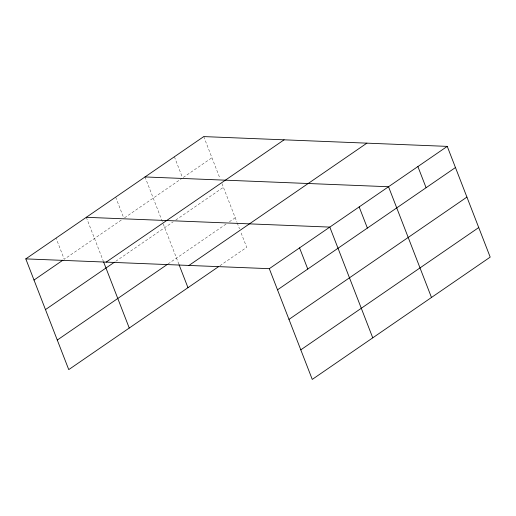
<?xml version="1.0" encoding="UTF-8"?>
<svg xmlns="http://www.w3.org/2000/svg" width="516" height="516" viewBox="0 0 516 516"><rect width="100%" height="100%" fill="white"/><g stroke="black" fill="none" stroke-linecap="round" stroke-linejoin="round"><path stroke-width="0.39" stroke-dasharray="2.58 1.94" d="M121.26 220.08L64.255 259.251L56.051 238.095M124.517 217.836L181.935 178.375M183.238 177.478L211.947 157.748M115.758 261.296L173.176 221.835M175.782 220.042L223.415 187.308M168.023 263.953L226.743 223.596M229.356 221.803L235.225 217.765M219.939 265.708L246.693 247.325L240.675 231.807M203.743 136.592L219.977 178.439M221.983 183.612L236.947 222.196M237.231 222.938L239.527 228.846M174.382 156.767L182.303 177.201M145.022 176.949L162.972 223.235M163.262 223.97L178.8 264.031M115.661 197.125L123.866 218.287M86.301 217.307L103.394 261.373"/><path stroke-width="0.77" d="M25.8 258.884L203.743 136.592L447.249 146.383L490.2 257.116L312.257 379.408L269.307 268.675L25.8 258.884L68.751 369.617L218.636 266.604M34.004 280.046L62.939 260.154M106.161 262.115L284.097 139.823M45.473 309.6L114.455 262.192M57.282 340.057L167.371 264.398M188.953 265.443L366.895 143.151M269.307 268.675L447.249 146.383M277.518 289.837L455.454 167.545M288.979 319.391L466.922 197.099M300.796 349.848L478.732 227.556M145.022 176.949L388.529 186.74L431.479 297.474M86.301 217.307L329.808 227.098L372.758 337.832M417.889 166.565L426.093 187.721M359.168 206.916L367.373 228.078M299.557 247.886L307.768 269.042M179.084 264.772L187.972 287.683M103.677 262.109L129.252 328.034"/></g></svg>
